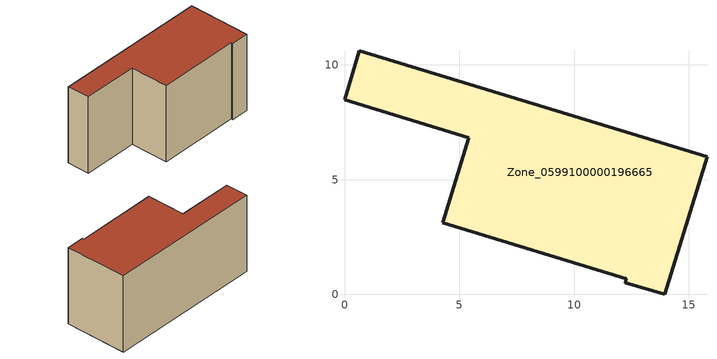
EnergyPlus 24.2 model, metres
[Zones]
Zone_0599100000196665
 floor ground (C_G): 5.41,6.83 0,8.48 0.65,10.62 15.79,5.99 13.96,0 12.24,0.51 12.28,0.68 4.28,3.12 z0
 wall outside (C_F): 15.79,5.99 0.65,10.62 0,8.48 5.41,6.83 4.28,3.12 12.28,0.68 12.24,0.51 13.96,0 15.79,5.99 z0:7.97
 roof outside (C_R): 12.24,0.51 13.96,0 15.79,5.99 0.65,10.62 0,8.48 5.41,6.83 4.28,3.12 12.28,0.68 z7.97
[BUILDING]
Pand.0599100000196665: North Axis=0; Terrain=City; Loads Convergence Tolerance Value=0.04; Temperature Convergence Tolerance Value=0.4; Solar Distribution=FullExterior; Maximum Number of Warmup Days=25; Minimum Number of Warmup Days=1
[Site:Location]
Rotterdam.The.Hague.AP_ZH_NLD Design_Conditions: Latitude=51.96; Longitude=4.45; Time Zone=1; Elevation=-4.5
[SITE:GROUNDTEMPERATURE:BUILDINGSURFACE]
18, 18, 18, 18, 18, 18, 18, 18, 18, 18, 18, 18
[MATERIAL] Thermal Absorptance=0.9; Solar Absorptance=0.7; Visible Absorptance=0.7
Name | Roughness | Thickness | Conductivity | Density | Specific Heat
G.TI.1975-1991 | MediumSmooth | 0.15 | 0.288461 | 540 | 1210
F.TI.1975-1991 | Rough | 0.3 | 0.230769 | 1920 | 840
R.TI.1975-1991 | MediumRough | 0.2 | 0.153846 | 1500 | 1000
[CONSTRUCTION]
C_G: G.TI.1975-1991
C_F: F.TI.1975-1991
C_R: R.TI.1975-1991
[ZONE]
Zone_0599100000196665: Type=1; Multiplier=1; Ceiling Height=Autocalculate; Volume=Autocalculate; Floor Area=autocalculate; Part of Total Floor Area=Yes
[ZONEINFILTRATION:DESIGNFLOWRATE]
Infil_Zone_0599100000196665: Zone or ZoneList or Space or SpaceList=Zone_0599100000196665; Schedule=AlwaysOn; Design Flow Rate Calculation Method=Flow/Area; Flow Rate per Floor Area=0.003; Constant Term Coefficient=1; Temperature Term Coefficient=0; Velocity Term Coefficient=0; Velocity Squared Term Coefficient=0
[HVACTEMPLATE:ZONE:IDEALLOADSAIRSYSTEM]
Zone_0599100000196665: Maximum Heating Supply Air Temperature=50; Minimum Cooling Supply Air Temperature=13; Maximum Heating Supply Air Humidity Ratio=0.0156; Minimum Cooling Supply Air Humidity Ratio=0.0077; Heating Limit=NoLimit; Cooling Limit=NoLimit; Dehumidification Control Type=ConstantSensibleHeatRatio; Cooling Sensible Heat Ratio=0.7; Dehumidification Setpoint=60; Humidification Control Type=None; Humidification Setpoint=30; Outdoor Air Method=None; Outdoor Air Flow Rate per Person=0.00944; Outdoor Air Flow Rate per Zone Floor Area=0; Outdoor Air Flow Rate per Zone=0; Demand Controlled Ventilation Type=None; Outdoor Air Economizer Type=NoEconomizer; Heat Recovery Type=None; Sensible Heat Recovery Effectiveness=0.7; Latent Heat Recovery Effectiveness=0.65
[ZONECONTROL:THERMOSTAT]
ThermostatControl_Zone_0599100000196665: Zone or ZoneList=Zone_0599100000196665; Control Type Schedule=DualSetpointControlType; Control 1=Thermostat_Zone_0599100000196665; Temperature Difference Between Cutout And Setpoint=0
[THERMOSTATSETPOINT:DUALSETPOINT]
Thermostat_Zone_0599100000196665: Heating Setpoint Temperature Schedule=HeatingSetpoint_Zone_0599100000196665; Cooling Setpoint Temperature Schedule=CoolingSetpoint_Zone_0599100000196665
[SCHEDULE:COMPACT]
HeatingSetpoint_Zone_0599100000196665: Through: 12/31, For: AllDays, Until: 24:00, 21
CoolingSetpoint_Zone_0599100000196665: Through: 12/31, For: AllDays, Until: 24:00, 24
DualSetpointControlType: Through: 12/31, For: AllDays, Until: 24:00, 4
AlwaysOn: Through: 12/31, For: AllDays, Until: 24:00, 1
